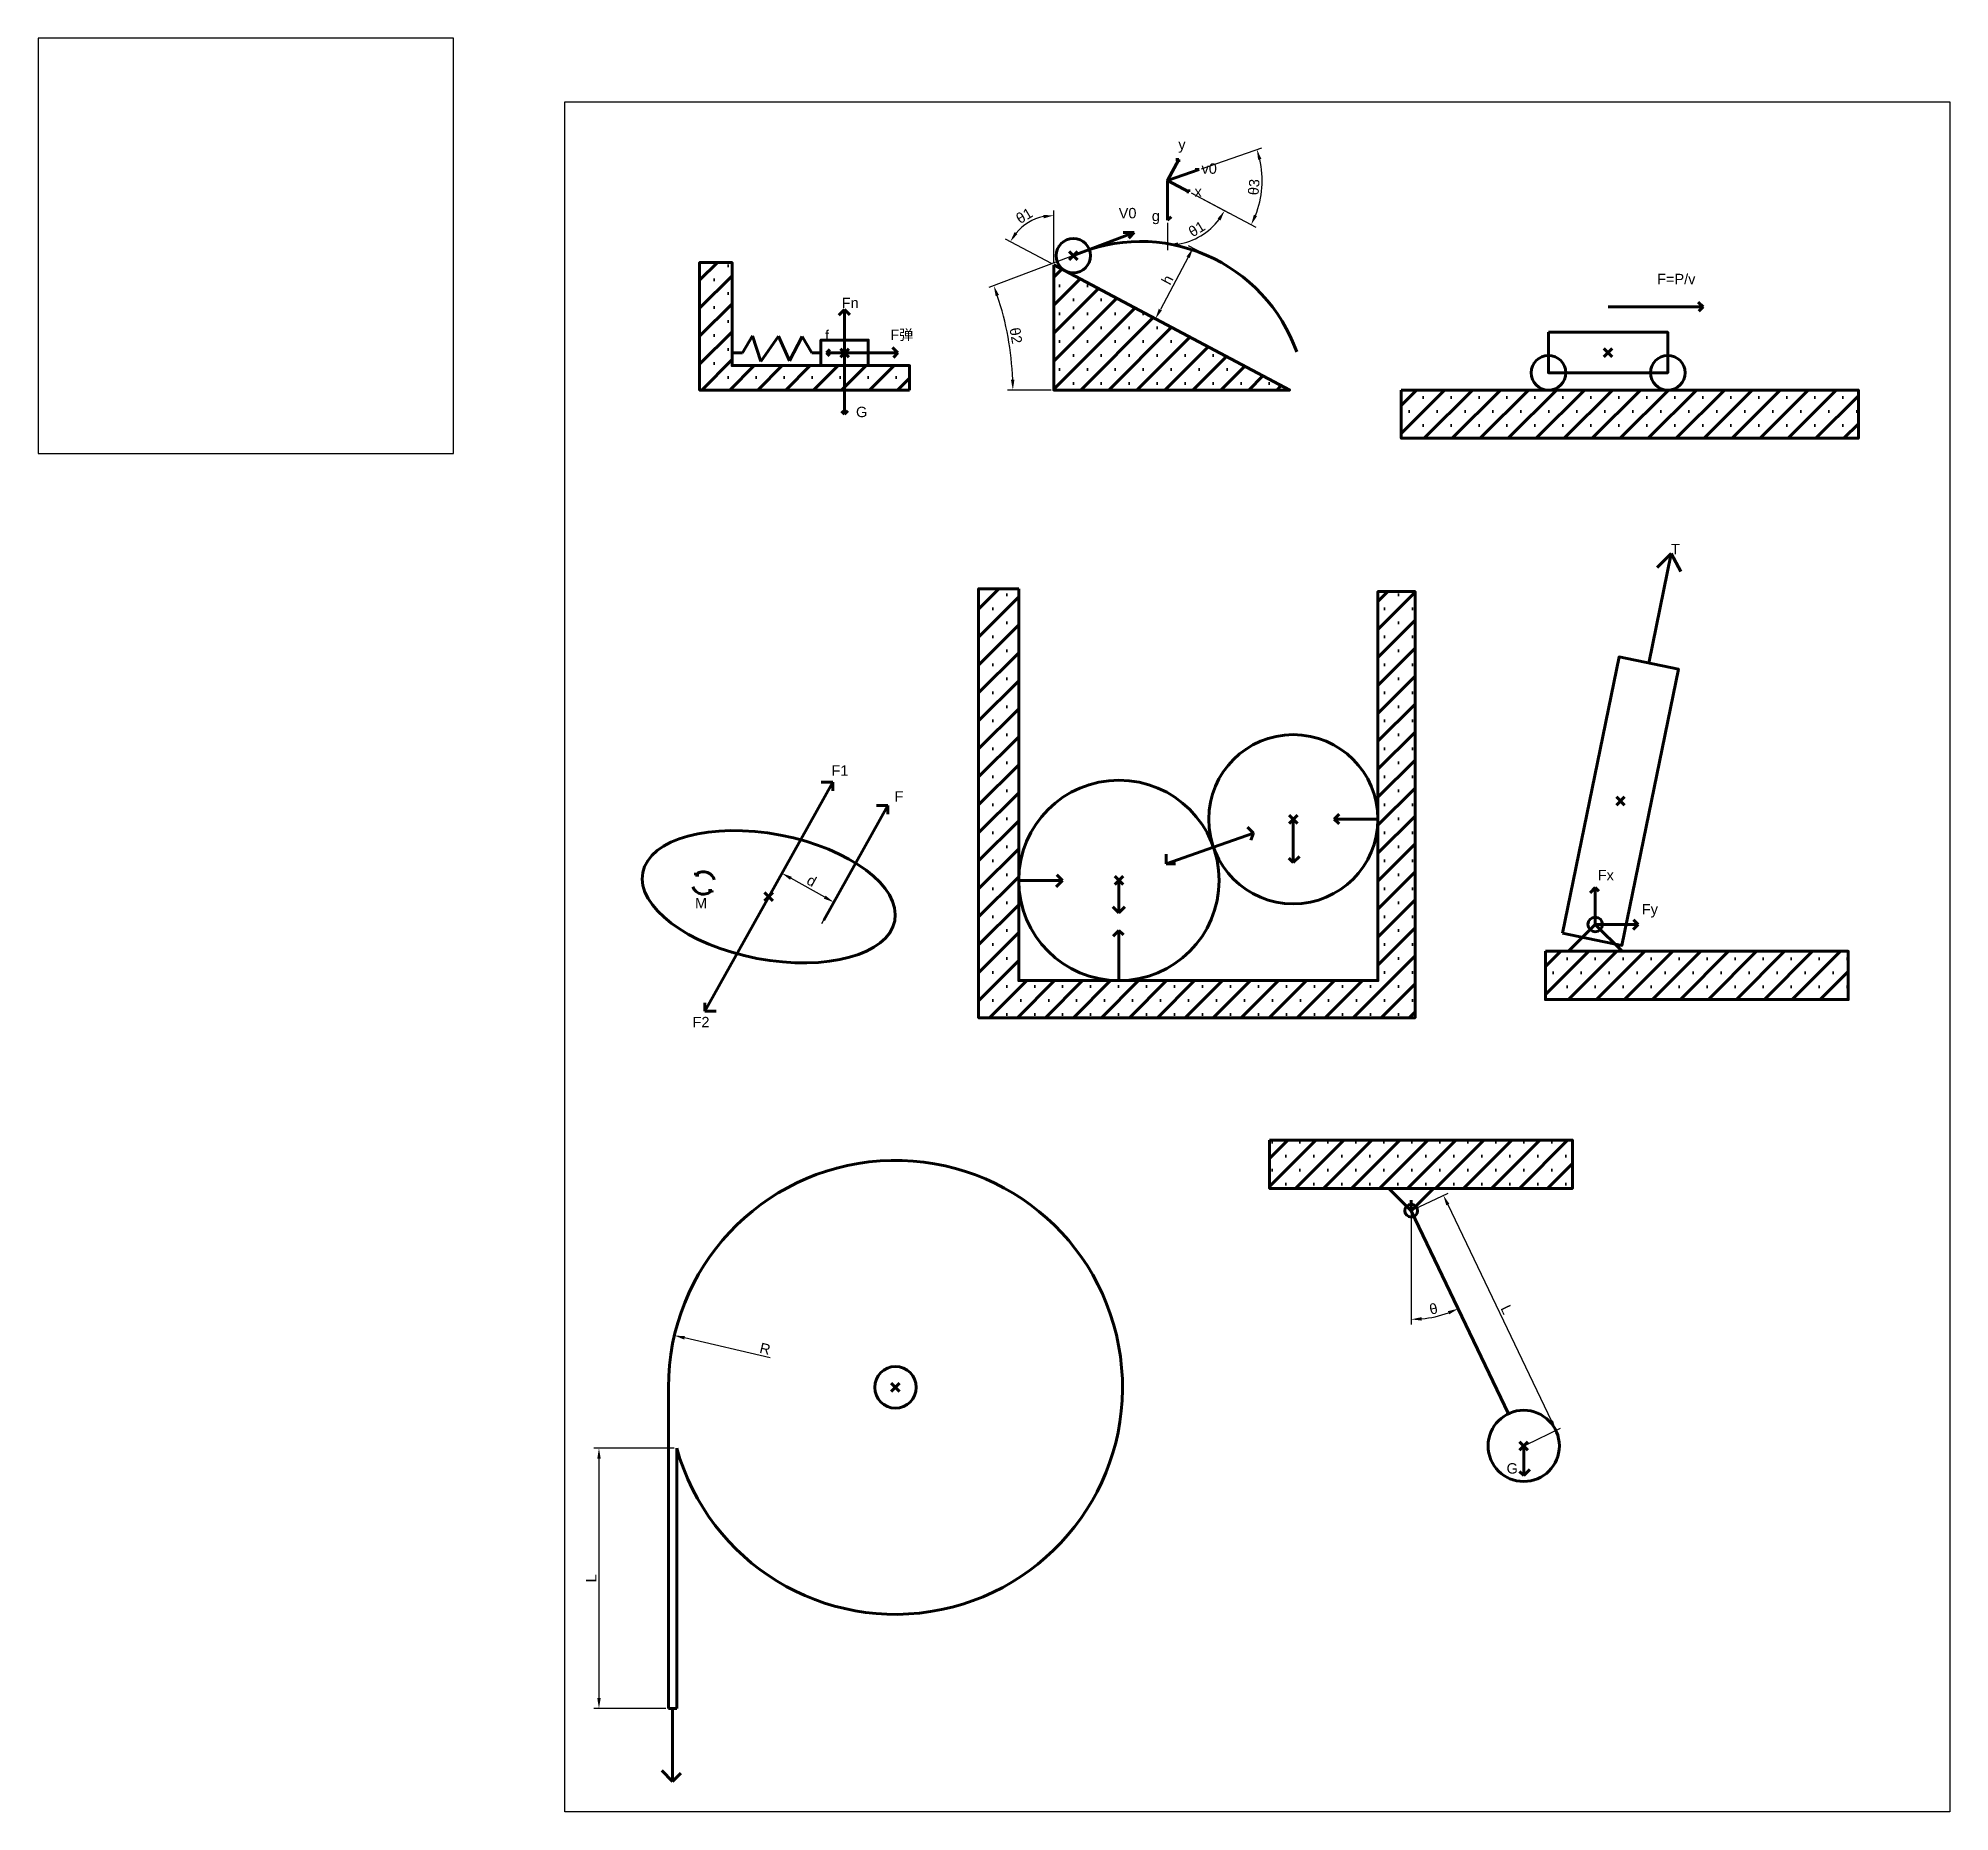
# Model space of a CAD drawing. Header units: millimetres. Extents: x 0 to 460, y -327 to 100.
import ezdxf

# ---------------------------------------------------------------- set-up
doc = ezdxf.new("R2010")
doc.units = ezdxf.units.MM
doc.header["$PDMODE"] = 3
doc.header["$PDSIZE"] = 1
doc.styles.get("Standard").update_dxf_attribs({"font": 'arial.ttf'})
doc.dimstyles.new('ISO-25', dxfattribs={"dimtxt": 2.5, "dimasz": 2.5, "dimexe": 1.25, "dimexo": 0.625, "dimtad": 1, "dimtxsty": 'Standard', "dimcen": 2.5, "dimadec": 0, "dimazin": 0, "dimtfac": 1, "dimtmove": 0, "dimatfit": 3, "dimfxl": 0, "dimarcsym": 0})

# ---------------------------------------------------------------- blocks, each defined once
blk = doc.blocks.new('*D1')
at = {"color": 0, "lineweight": -2, "transparency": 16777216}
for p, q in [((244.49, 46.07), (244.49, 58.56)), ((243.94, 45.74), (232.9, 51.6))]:
    blk.add_line(p, q, dxfattribs=at)
blk.add_arc((244.49, 45.45), 11.86, 102.0968, 139.948, dxfattribs=at)
at = {"color": 0, "lineweight": 80, "transparency": 16777216}
for points in [[(241.96, 57.46), (242.05, 56.63), (244.49, 57.31)], [(235.75, 52.85), (235.06, 53.32), (234.01, 51.01)]]:
    blk.add_solid(points, dxfattribs=at)
at = {"layer": 'Defpoints', "color": 0, "lineweight": 80, "transparency": 16777216}
for p in [(240.3, 56.55), (244.49, 45.45), (244.49, 45.45), (244.49, 15.29), (301.32, 15.29)]:
    blk.add_point(p, dxfattribs=at)
at = {"color": 0, "lineweight": 100, "transparency": 16777216, "insert": (237.39, 57.26), "char_height": 2.5, "attachment_point": 5, "rotation": 31.0224}
blk.add_mtext('θ1', dxfattribs=at)
blk = doc.blocks.new('*D2')
at = {"color": 0, "lineweight": -2, "transparency": 16777216}
for p, q in [((248.62, 47.43), (228.89, 39.97)), ((243.86, 15.29), (233.39, 15.29))]:
    blk.add_line(p, q, dxfattribs=at)
blk.add_arc((163.59, 15.29), 71.05, 2.0161, 18.6888, dxfattribs=at)
at = {"color": 0, "transparency": 16777216}
for points in [[(230.5, 37.92), (231.29, 38.2), (230.05, 40.41)], [(235.02, 17.8), (234.18, 17.78), (234.64, 15.29)]]:
    blk.add_solid(points, dxfattribs=at)
at = {"layer": 'Defpoints', "color": 0, "transparency": 16777216}
for p in [(263.86, 53.19), (249.21, 47.65), (234.13, 23.83), (244.49, 15.29), (301.32, 15.29)]:
    blk.add_point(p, dxfattribs=at)
at = {"color": 0, "lineweight": 100, "transparency": 16777216, "insert": (235.37, 28.4), "char_height": 2.5, "attachment_point": 5, "rotation": 280.3524}
blk.add_mtext('θ2', dxfattribs=at)
blk = doc.blocks.new('*D3')
at = {"color": 0, "lineweight": -2, "transparency": 16777216}
for p, q in [((276.84, 47.26), (270.15, 34.66)), ((280.6, 48.09), (276.91, 50.05)), ((271.57, 31.08), (267.88, 33.04))]:
    blk.add_line(p, q, dxfattribs=at)
at = {"color": 0, "lineweight": 80, "transparency": 16777216}
for points in [[(276.47, 47.46), (277.21, 47.06), (278.01, 49.47)], [(269.78, 34.85), (270.52, 34.46), (268.98, 32.45)]]:
    blk.add_solid(points, dxfattribs=at)
at = {"layer": 'Defpoints', "color": 0, "lineweight": 80, "transparency": 16777216}
for p in [(281.16, 47.8), (268.98, 32.45), (272.12, 30.78)]:
    blk.add_point(p, dxfattribs=at)
at = {"color": 0, "lineweight": 80, "transparency": 16777216, "insert": (271.84, 41.84), "char_height": 2.5, "attachment_point": 5, "rotation": 62.0448}
blk.add_mtext('h', dxfattribs=at)
blk = doc.blocks.new('*D4')
at = {"color": 0, "lineweight": -2, "transparency": 16777216}
for p, q in [((176.18, -106.15), (179.64, -99.95)), ((189.34, -106.8), (181.21, -102.26)), ((188.67, -113.13), (192.13, -106.93))]:
    blk.add_line(p, q, dxfattribs=at)
at = {"color": 0, "lineweight": 80, "transparency": 16777216}
for points in [[(181.42, -101.9), (181.01, -102.63), (179.03, -101.04)], [(189.54, -106.44), (189.13, -107.17), (191.52, -108.02)]]:
    blk.add_solid(points, dxfattribs=at)
at = {"layer": 'Defpoints', "color": 0, "lineweight": 80, "transparency": 16777216}
for p in [(179.03, -101.04), (175.87, -106.7), (188.36, -113.68)]:
    blk.add_point(p, dxfattribs=at)
at = {"color": 0, "lineweight": 80, "transparency": 16777216, "insert": (186.2, -102.88), "char_height": 2.5, "attachment_point": 5, "rotation": 330.8034}
blk.add_mtext('d', dxfattribs=at)
blk = doc.blocks.new('*D5')
at = {"color": 0, "lineweight": -2, "transparency": 16777216}
for p, q in [((280.06, 68.59), (294.57, 73.65)), ((277.55, 62.74), (293.11, 54.48))]:
    blk.add_line(p, q, dxfattribs=at)
blk.add_arc((271.9, 65.74), 22.76, 338.3416, 12.9456, dxfattribs=at)
at = {"color": 0, "lineweight": 80, "transparency": 16777216}
for points in [[(293.68, 70.72), (294.48, 70.95), (293.39, 73.24)], [(293.43, 57.16), (292.67, 57.51), (292, 55.07)]]:
    blk.add_solid(points, dxfattribs=at)
at = {"layer": 'Defpoints', "color": 0, "lineweight": 80, "transparency": 16777216}
for p in [(271.9, 65.74), (271.9, 65.74), (279.47, 68.38), (277, 63.03), (294.14, 60.92)]:
    blk.add_point(p, dxfattribs=at)
at = {"color": 0, "lineweight": 80, "transparency": 16777216, "insert": (292.68, 64.16), "char_height": 2.5, "attachment_point": 5, "rotation": 85.6436}
blk.add_mtext('θ3', dxfattribs=at)
blk = doc.blocks.new('*D6')
at = {"color": 0, "lineweight": -2, "transparency": 16777216}
for p, q in [((277.55, 62.74), (286.72, 57.87)), ((271.9, 55.58), (271.9, 48.96))]:
    blk.add_line(p, q, dxfattribs=at)
blk.add_arc((271.9, 65.74), 15.53, 279.231, 322.8138, dxfattribs=at)
at = {"color": 0, "lineweight": 80, "transparency": 16777216}
for points in [[(283.92, 56.58), (284.63, 56.13), (285.62, 58.46)], [(274.42, 49.99), (274.36, 50.82), (271.9, 50.21)]]:
    blk.add_solid(points, dxfattribs=at)
at = {"layer": 'Defpoints', "color": 0, "lineweight": 80, "transparency": 16777216}
for p in [(271.9, 65.74), (271.9, 65.74), (277, 63.03), (271.9, 56.21), (277.39, 51.21)]:
    blk.add_point(p, dxfattribs=at)
at = {"color": 0, "lineweight": 80, "transparency": 16777216, "insert": (278.92, 54.07), "char_height": 2.5, "attachment_point": 5, "rotation": 31.0224}
blk.add_mtext('θ1', dxfattribs=at)
blk = doc.blocks.new('*D7')
at = {"color": 0, "lineweight": -2, "transparency": 16777216}
for p, q in [((153.1, -239.48), (133.75, -239.48)), ((135, -241.98), (135, -299.65)), ((151.1, -302.15), (133.75, -302.15))]:
    blk.add_line(p, q, dxfattribs=at)
at = {"color": 0, "lineweight": 80, "transparency": 16777216}
for points in [[(134.59, -241.98), (135.42, -241.98), (135, -239.48)], [(134.59, -299.65), (135.42, -299.65), (135, -302.15)]]:
    blk.add_solid(points, dxfattribs=at)
at = {"layer": 'Defpoints', "color": 0, "lineweight": 80, "transparency": 16777216}
for p in [(153.72, -239.48), (135, -302.15), (151.72, -302.15)]:
    blk.add_point(p, dxfattribs=at)
at = {"color": 0, "lineweight": 80, "transparency": 16777216, "insert": (133.13, -270.81), "char_height": 2.5, "attachment_point": 5, "rotation": 90}
blk.add_mtext('L', dxfattribs=at)
blk = doc.blocks.new('*D9')
at = {"color": 0, "lineweight": -2, "transparency": 16777216}
blk.add_line((176.25, -217.76), (155.6, -212.92), dxfattribs=at)
at = {"color": 0, "lineweight": 80, "transparency": 16777216}
blk.add_solid([(155.7, -212.51), (155.51, -213.32), (153.17, -212.35)], dxfattribs=at)
at = {"layer": 'Defpoints', "color": 0, "lineweight": 80, "transparency": 16777216}
for p in [(153.17, -212.35), (206.38, -224.83)]:
    blk.add_point(p, dxfattribs=at)
at = {"color": 0, "lineweight": 80, "transparency": 16777216, "insert": (175, -215.54), "char_height": 2.5, "attachment_point": 5, "rotation": 346.8007}
blk.add_mtext('R', dxfattribs=at)
blk = doc.blocks.new('*D10')
at = {"color": 0, "lineweight": -2, "transparency": 16777216}
blk.add_line((330.54, -182.92), (330.54, -209.71), dxfattribs=at)
blk.add_arc((330.54, -182.29), 26.17, 275.4761, 290.0919, dxfattribs=at)
at = {"color": 0, "lineweight": 80, "transparency": 16777216}
for points in [[(339.37, -206.48), (339.69, -207.25), (341.84, -205.9)], [(333.06, -208.76), (333.02, -207.93), (330.54, -208.46)]]:
    blk.add_solid(points, dxfattribs=at)
at = {"layer": 'Defpoints', "color": 0, "lineweight": 80, "transparency": 16777216}
for p in [(330.54, -179.77), (330.54, -182.29), (330.54, -182.29), (334.42, -208.17), (353.93, -231.18)]:
    blk.add_point(p, dxfattribs=at)
at = {"color": 0, "lineweight": 80, "transparency": 16777216, "insert": (335.91, -205.94), "char_height": 2.5, "attachment_point": 5, "rotation": 12.784}
blk.add_mtext('θ', dxfattribs=at)
blk = doc.blocks.new('*D11')
at = {"color": 0, "lineweight": -2, "transparency": 16777216}
for p, q in [((331.11, -182.02), (339.42, -178.05)), ((339.37, -180.84), (364.3, -232.96)), ((358.2, -238.65), (366.51, -234.67))]:
    blk.add_line(p, q, dxfattribs=at)
at = {"color": 0, "lineweight": 80, "transparency": 16777216}
for points in [[(339.74, -180.66), (338.99, -181.02), (338.29, -178.59)], [(364.68, -232.78), (363.93, -233.14), (365.38, -235.21)]]:
    blk.add_solid(points, dxfattribs=at)
at = {"layer": 'Defpoints', "color": 0, "lineweight": 80, "transparency": 16777216}
for p in [(330.54, -182.29), (357.63, -238.92), (365.38, -235.21)]:
    blk.add_point(p, dxfattribs=at)
at = {"color": 0, "lineweight": 80, "transparency": 16777216, "insert": (353.53, -206.09), "char_height": 2.5, "attachment_point": 5, "rotation": 295.568}
blk.add_mtext('L', dxfattribs=at)

msp = doc.modelspace()

# ---------------------------------------------------------------- hatches: boundary and pattern name
at = {"lineweight": 100}
h = msp.add_hatch(dxfattribs=at)
h.set_pattern_fill('SACNCR', color=256, scale=2)
h.set_pattern_definition([(45, (7.835, 18.292), (-3.3676, 3.3676), []), (45, (11.2026, 18.292), (-3.3676, 3.3676), [0, -4.7625])])
h.paths.add_polyline_path([(159.228, 15.29), (209.776, 15.29), (209.776, 21.18), (167.063, 21.18), (167.063, 45.984), (159.228, 45.984)])
h = msp.add_hatch(dxfattribs=at)
h.set_pattern_fill('SACNCR', color=256, scale=2)
h.paths.add_polyline_path([(244.488, 45.449), (244.488, 15.29), (301.316, 15.29)])
h = msp.add_hatch(dxfattribs=at)
h.set_pattern_fill('SACNCR', color=256, scale=2)
h.paths.add_polyline_path([(438.229, 15.29), (328.157, 15.29), (328.157, 3.677), (438.229, 3.677)])
h = msp.add_hatch(dxfattribs=at)
h.set_pattern_fill('SACNCR', color=256, scale=2)
h.set_pattern_definition([(45, (-420.1557, -131.7134), (-3.367596, 3.367596), []), (45, (-416.788, -131.7134), (-3.367596, 3.367596), [0, -4.7625])])
h.paths.add_polyline_path([(236.047, -32.557), (226.4, -32.557), (226.4, -135.854), (331.487, -135.854), (331.487, -33.246), (322.528, -33.246), (322.528, -126.902), (236.047, -126.902)])
h = msp.add_hatch(dxfattribs=at)
h.set_pattern_fill('SACNCR', color=256, scale=2)
h.set_pattern_definition([(45, (34.7154, -135.1303), (-3.367596, 3.367596), []), (45, (38.083, -135.1303), (-3.367596, 3.367596), [0, -4.7625])])
h.paths.add_polyline_path([(435.746, -131.454), (435.746, -119.84), (362.872, -119.84), (362.872, -131.454)])
h = msp.add_hatch(dxfattribs=at)
h.set_pattern_fill('SACNCR', color=256, scale=2)
h.set_pattern_definition([(45, (-672.84, -263.433), (-3.367596, 3.367596), []), (45, (-669.4724, -263.433), (-3.367596, 3.367596), [0, -4.7625])])
h.paths.add_polyline_path([(369.341, -176.924), (369.341, -165.31), (296.467, -165.31), (296.467, -176.924)])

# ---------------------------------------------------------------- linework, layer by layer
at = {"lineweight": 80}
for p, q in [((271.899, 65.74), (274.605, 70.838)), ((274.605, 70.838), (273.851, 70.838)), ((274.605, 70.838), (274.605, 70.273)), ((271.899, 65.74), (279.471, 68.383)), ((276.998, 63.034), (271.899, 65.74)), ((271.899, 65.74), (271.899, 56.207)), ((279.471, 68.383), (278.545, 68.383)), ((276.998, 63.034), (276.508, 63.034)), ((276.998, 63.034), (276.998, 63.606)), ((271.899, 56.207), (272.725, 57.033)), ((194.119, 34.717), (192.753, 33.35)), ((194.119, 24.244), (194.119, 34.717)), ((194.119, 34.717), (195.41, 33.427)), ((377.952, 35.299), (400.838, 35.299)), ((400.838, 35.299), (399.651, 36.486)), ((400.838, 35.299), (399.795, 34.255)), ((189.777, 24.244), (190.592, 25.06)), ((194.119, 24.244), (189.777, 24.244)), ((189.777, 24.244), (190.502, 23.519)), ((194.119, 24.244), (206.973, 24.244)), ((194.119, 24.244), (194.119, 9.525)), ((206.973, 24.244), (205.644, 25.573)), ((206.973, 24.244), (205.891, 23.162)), ((194.119, 9.525), (193.4, 10.245)), ((194.119, 9.525), (194.896, 10.302)), ((175.87, -106.697), (191.268, -79.142)), ((191.268, -79.142), (188.523, -79.142)), ((191.268, -79.142), (191.268, -81.17)), ((189.123, -112.311), (204.521, -84.756)), ((204.521, -84.756), (201.776, -84.756)), ((204.521, -84.756), (204.521, -86.784)), ((312.026, -88.04), (313.216, -86.85)), ((282.941, -94.785), (292.551, -91.412)), ((292.551, -91.412), (291.097, -89.959)), ((292.551, -91.412), (291.969, -93.063)), ((302.16, -88.04), (302.16, -98.463)), ((322.528, -88.04), (312.026, -88.04)), ((312.026, -88.04), (313.171, -89.186)), ((282.941, -94.785), (271.558, -98.78)), ((271.558, -98.78), (271.558, -96.476)), ((158.233, -101.477), (158.233, -100.986)), ((271.558, -98.78), (273.824, -98.78)), ((302.16, -98.463), (301.086, -97.389)), ((302.16, -98.463), (303.617, -97.007)), ((158.233, -101.477), (159.028, -101.477)), ((162.184, -105.164), (161.391, -105.219)), ((162.184, -105.164), (162.217, -105.654)), ((236.047, -102.774), (246.553, -102.774)), ((246.553, -102.774), (245.028, -104.299)), ((246.553, -102.774), (245.189, -101.41)), ((246.553, -102.774), (246.553, -102.774)), ((260.175, -102.774), (260.175, -110.58)), ((374.848, -104.492), (373.604, -105.736)), ((374.848, -113.371), (374.848, -104.492)), ((374.848, -104.492), (375.706, -105.35)), ((175.87, -106.697), (160.473, -134.252)), ((260.175, -110.58), (258.699, -109.104)), ((260.175, -110.58), (261.606, -109.149)), ((260.175, -114.8), (258.763, -116.212)), ((260.175, -126.902), (260.175, -114.8)), ((260.175, -114.8), (261.253, -115.878)), ((374.848, -113.371), (385.165, -113.371)), ((385.165, -113.371), (383.969, -114.566)), ((385.165, -113.371), (384.068, -112.274)), ((160.473, -134.252), (160.473, -132.224)), ((160.473, -134.252), (163.218, -134.252)), ((330.543, -182.294), (330.543, -179.77)), ((357.634, -238.918), (357.634, -246.078)), ((357.634, -246.078), (356.655, -245.099)), ((357.634, -246.078), (359.113, -244.6)), ((152.725, -302.15), (152.725, -319.734)), ((152.725, -319.734), (150.106, -317.115)), ((152.725, -319.734), (154.733, -317.725))]:
    msp.add_line(p, q, dxfattribs=at)
at = {"lineweight": 100}
for p, q in [((249.206, 47.649), (263.861, 53.188)), ((263.861, 53.188), (261.16, 53.188)), ((263.861, 53.188), (262.551, 51.878)), ((169.538, 24.244), (171.966, 28.336)), ((171.966, 28.336), (173.939, 22.193)), ((173.939, 22.193), (178.189, 28.26)), ((178.189, 28.26), (180.845, 22.345)), ((180.845, 22.345), (183.88, 28.184)), ((183.88, 28.184), (186.233, 24.244)), ((167.063, 24.244), (169.538, 24.244)), ((188.419, 24.244), (186.233, 24.244)), ((387.744, -50.433), (393.145, -24.074)), ((393.145, -24.074), (389.783, -27.435)), ((393.145, -24.074), (395.441, -28.366)), ((374.848, -113.371), (368.379, -119.84)), ((374.848, -113.371), (381.318, -119.84)), ((330.543, -182.294), (325.173, -176.924)), ((330.543, -182.294), (335.913, -176.924)), ((330.543, -182.294), (353.934, -231.185)), ((151.725, -224.826), (151.725, -302.15)), ((153.725, -239.476), (153.725, -302.15)), ((151.725, -302.15), (153.725, -302.15))]:
    msp.add_line(p, q, dxfattribs=at)
for points in [[(100, 100), (0, 100), (0, 0), (100, 0)], [(126.788, 84.657), (460.203, 84.657), (460.203, -327.016), (126.788, -327.016)]]:
    msp.add_lwpolyline(points, close=True)
for points in [[(209.776, 15.29), (159.228, 15.29), (159.228, 45.984), (167.063, 45.984), (167.063, 21.18), (209.776, 21.18)], [(244.488, 45.449), (244.488, 15.29), (301.316, 15.29)], [(363.581, 29.201), (392.323, 29.201), (392.323, 19.456), (363.581, 19.456)], [(188.419, 21.18), (199.819, 21.18), (199.819, 27.309), (188.419, 27.309)], [(328.157, 15.29), (438.229, 15.29), (438.229, 3.677), (328.157, 3.677)], [(236.047, -32.557), (236.047, -126.902), (322.528, -126.902), (322.528, -33.246), (331.487, -33.246), (331.487, -135.854), (226.4, -135.854), (226.4, -32.557)], [(366.98, -115.479), (380.607, -48.97), (394.881, -51.895), (381.254, -118.404)], [(362.872, -119.84), (435.746, -119.84), (435.746, -131.454), (362.872, -131.454)], [(296.467, -165.31), (369.341, -165.31), (369.341, -176.924), (296.467, -176.924)]]:
    msp.add_lwpolyline(points, close=True, dxfattribs=at)
for centre, radius in [((249.206, 47.649), 4.155), ((363.581, 19.456), 4.166), ((392.323, 19.456), 4.166), ((302.16, -88.04), 20.368), ((260.175, -102.774), 24.128), ((374.848, -113.371), 1.748), ((330.543, -182.294), 1.544), ((206.381, -224.826), 5), ((357.634, -238.918), 8.573)]:
    msp.add_circle(centre, radius, dxfattribs=at)
at = {"lineweight": 80}
for centre, radius, start, end in [((265.354, 11.147), 39.915, 19.49247, 113.86248), ((160.145, -103.388), 2.704, 16.37952, 135), ((160.145, -103.388), 2.704, 200.31475, 318.93522)]:
    msp.add_arc(centre, radius, start, end, dxfattribs=at)
at = {"lineweight": 100}
msp.add_arc((206.381, -224.826), 54.656, 195.54767, 180, dxfattribs=at)
msp.add_ellipse((175.87, -106.697), major_axis=(-30.334, 5.798), ratio=0.4891241, dxfattribs=at)
for p in [(249.206, 47.649), (194.119, 24.244), (377.952, 24.328), (380.93, -83.687), (302.16, -88.04), (175.87, -106.697), (260.175, -102.774), (206.381, -224.826), (357.634, -238.918)]:
    msp.add_point(p, dxfattribs=at)

# ---------------------------------------------------------------- texts
at = {"lineweight": 80, "char_height": 2.5, "attachment_point": 1}
for s, width, insert in [('y', 6.58929, (274.477, 75.675)), ('v0', 2.01541, (280.066, 69.869)), ('x', 2.2203, (278.387, 64.319)), ('g', 3.27461, (268.095, 58.473)), ('F=P/v', 14.60963, (389.755, 43.282)), ('Fn', 5.09188, (193.44, 37.529)), ('f', 3.03726, (189.42, 29.713)), ('F{\\fSimSun|b0|i0|c134|p2;弹}', 8.08448, (205.142, 29.847)), ('G', 6.29785, (196.878, 11.266)), ('T', 9.94863, (393.105, -21.765)), ('F1', 4.34334, (190.972, -75.064)), ('F', 12.04223, (206.171, -81.307)), ('Fx', 3.84103, (375.454, -100.254)), ('M', 9.19546, (158.12, -106.979)), ('Fy', 8.16217, (386.065, -108.459)), ('F2', 4.54536, (157.529, -135.627)), ('G', 2.4546, (353.502, -243.08))]:
    msp.add_mtext_dynamic_manual_height_columns(s, width=width, gutter_width=12.5, heights=[0], dxfattribs=dict(at, insert=insert))
at = {"lineweight": 100, "insert": (260.124, 59.141), "char_height": 2.5, "attachment_point": 1}
msp.add_mtext_dynamic_manual_height_columns('V0', width=7.46747, gutter_width=12.5, heights=[0], dxfattribs=at)

# ---------------------------------------------------------------- dimensions: what is measured, and where the dimension line sits
at = {"lineweight": 80}
for base, line1, line2, text, picture, middle in [((294.143, 60.921), ((276.998, 63.034), (271.899, 65.74)), ((271.899, 65.74), (279.471, 68.383)), 'θ3', '*D5', (292.68, 64.157)), ((277.385, 51.207), ((271.899, 65.74), (271.899, 56.207)), ((276.998, 63.034), (271.899, 65.74)), 'θ1', '*D6', (278.917, 54.07)), ((334.421, -208.172), ((330.543, -182.294), (330.543, -179.77)), ((330.543, -182.294), (353.934, -231.185)), 'θ', '*D10', (335.909, -205.943))]:
    dim = msp.add_angular_dim_2l(base=base, line1=line1, line2=line2, text=text, dimstyle='ISO-25', dxfattribs=at)
    dim.commit()
    dim.dimension.update_dxf_attribs({"geometry": picture, "text_midpoint": middle})
at = {"lineweight": 100}
for base, line1, line2, text, picture, middle in [((240.298, 56.548), ((244.488, 45.449), (244.488, 15.29)), ((301.316, 15.29), (244.488, 45.449)), 'θ1', '*D1', (237.386, 57.258)), ((234.129, 23.828), ((244.488, 15.29), (301.316, 15.29)), ((249.206, 47.649), (263.861, 53.188)), 'θ2', '*D2', (235.372, 28.403))]:
    dim = msp.add_angular_dim_2l(base=base, line1=line1, line2=line2, text=text, dimstyle='ISO-25', dxfattribs=at)
    dim.commit()
    dim.dimension.update_dxf_attribs({"geometry": picture, "text_midpoint": middle})
at = {"lineweight": 80}
for p1, p2, distance, text, picture, middle in [((281.156, 47.8), (272.125, 30.782), -3.56, 'h', '*D3', (271.84, 41.839)), ((188.36, -113.677), (175.87, -106.697), -6.478, 'd', '*D4', (186.2, -102.877)), ((330.543, -182.294), (357.634, -238.918), 8.587, 'L', '*D11', (353.526, -206.091))]:
    dim = msp.add_aligned_dim(p1=p1, p2=p2, distance=distance, text=text, dimstyle='ISO-25', dxfattribs=at)
    dim.commit()
    dim.dimension.update_dxf_attribs({"geometry": picture, "text_midpoint": middle})
dim = msp.add_radius_dim(center=(206.381, -224.826), mpoint=(153.169, -212.346), text='R', dimstyle='ISO-25', dxfattribs=at)
dim.commit()
dim.dimension.update_dxf_attribs({"geometry": '*D9', "text_midpoint": (174.571, -217.365), "dimtype": 164})
dim = msp.add_linear_dim(base=(135.002, -302.15), p1=(153.725, -239.476), p2=(151.725, -302.15), angle=90, text='L', dimstyle='ISO-25', dxfattribs=at)
dim.commit()
dim.dimension.update_dxf_attribs({"geometry": '*D7', "text_midpoint": (133.127, -270.813)})

doc.saveas('drawing.dxf')
